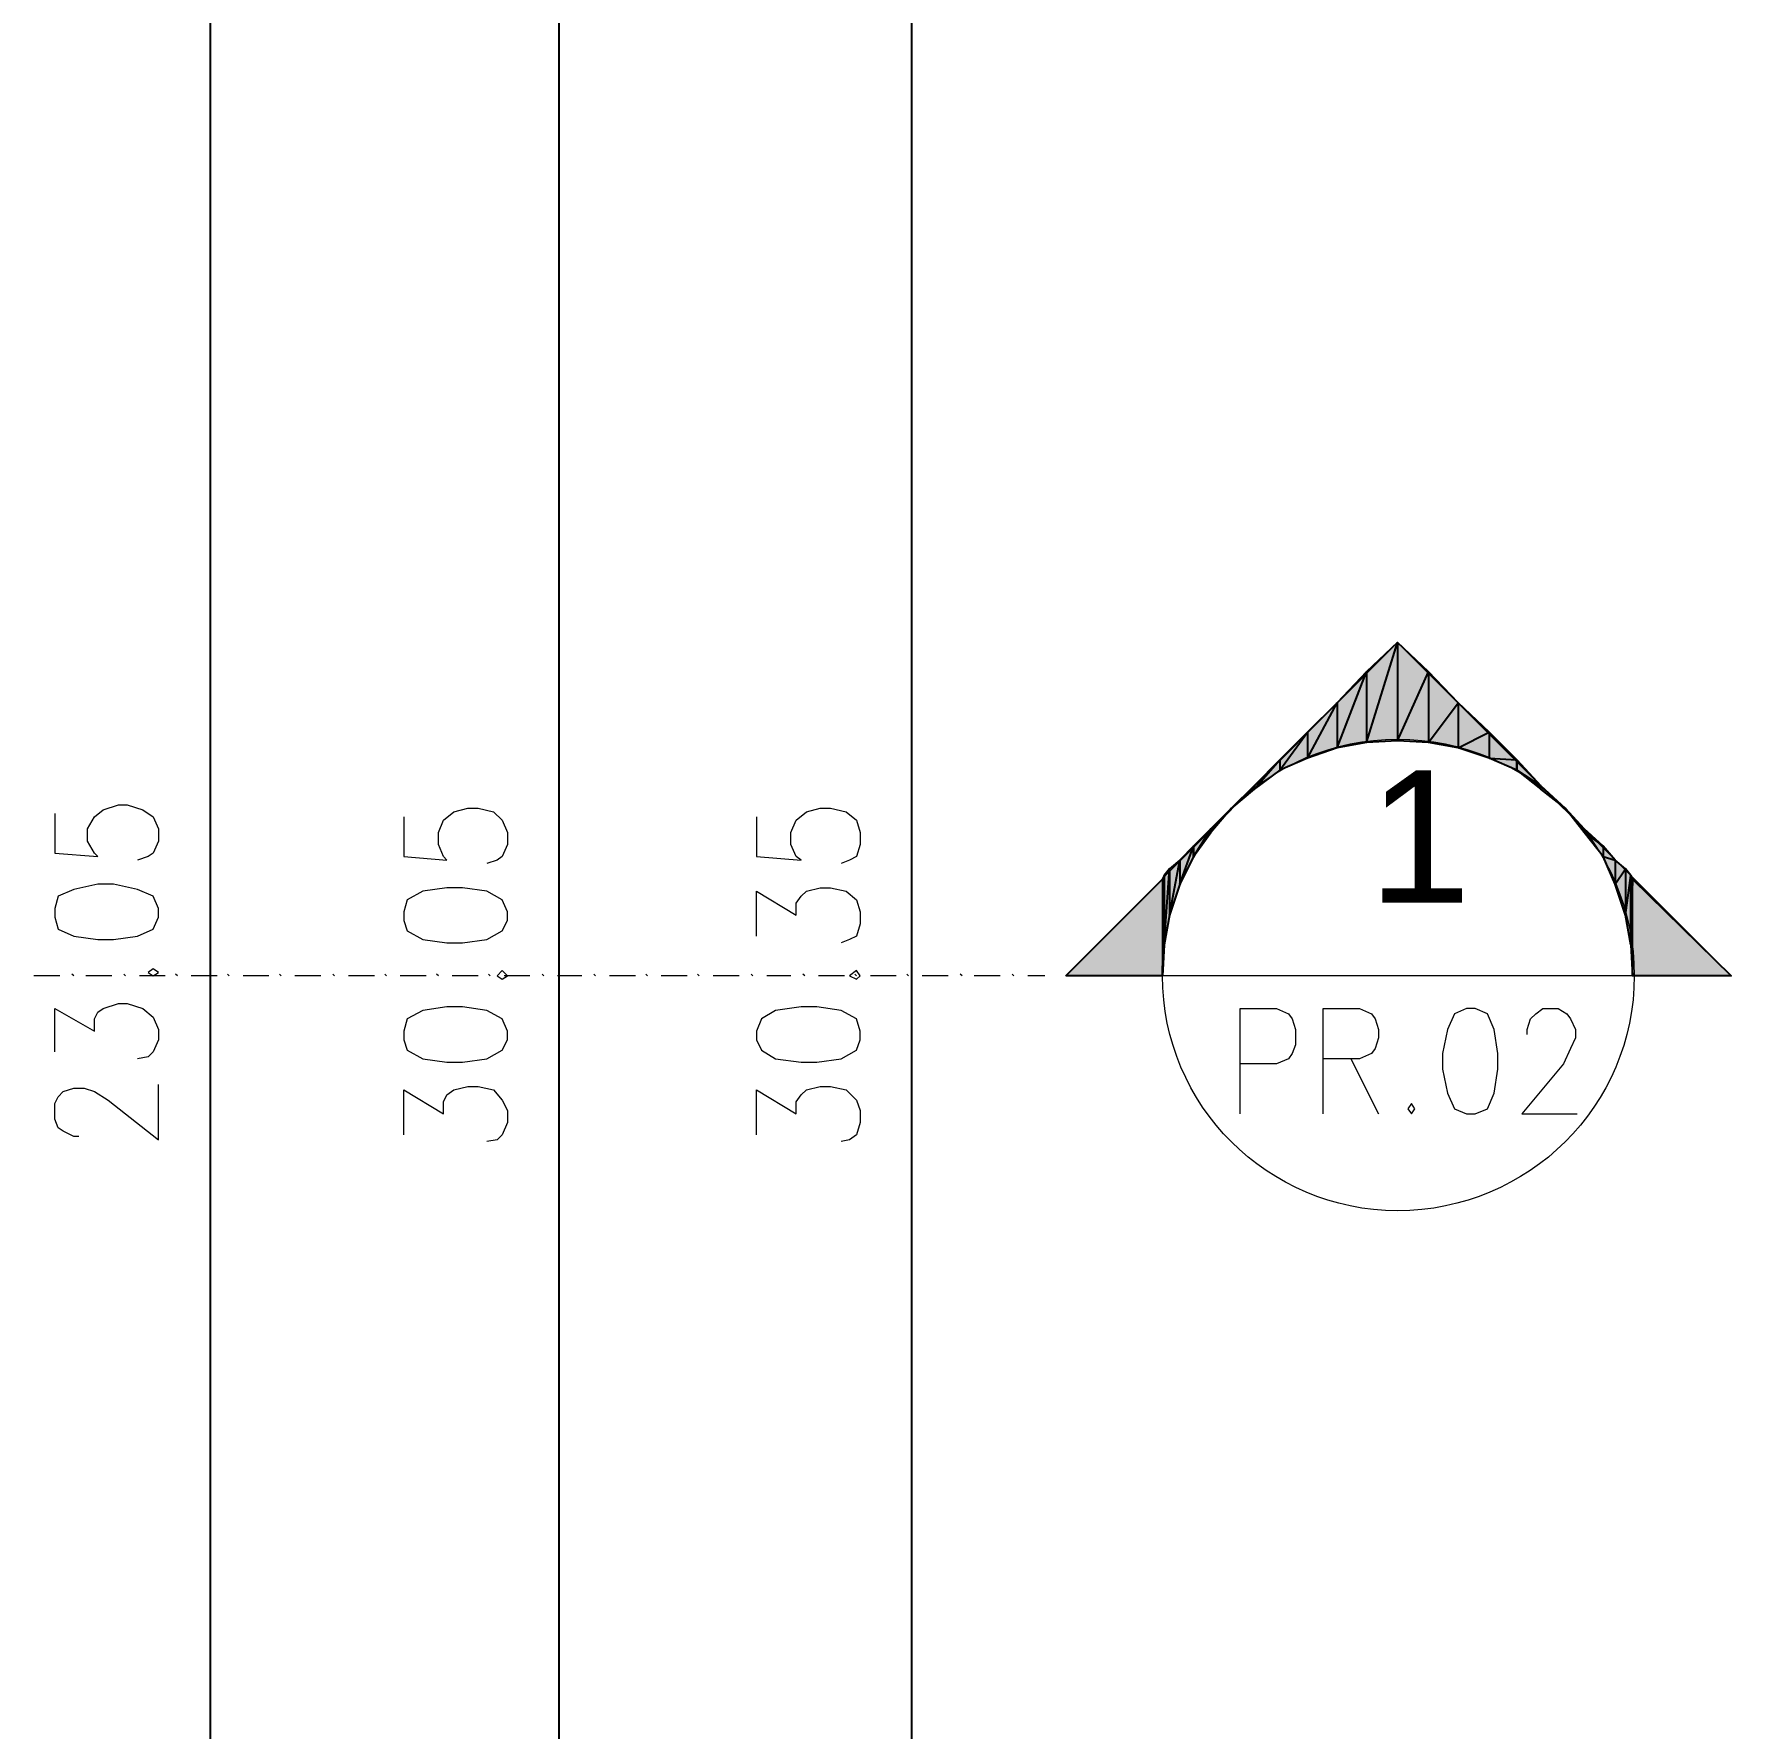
# Model space of a CAD drawing. Header units: millimetres. Extents: x 2928 to 3112, y 1220 to 1280.
# Drawn here: x 2986.519 to 2989.792, y 1250.755 to 1254.025 of the extents above; entities that cross this region are included whole.
import ezdxf

# ---------------------------------------------------------------- set-up
doc = ezdxf.new("R2010")
doc.units = ezdxf.units.MM
doc.styles.add('Arial$001', font='arial.ttf', dxfattribs={"height": 3.564})

msp = doc.modelspace()

# ---------------------------------------------------------------- hatches: boundary and pattern name
at = {"true_color": 0x000007}
h = msp.add_hatch(color=7, dxfattribs=at)
h.paths.add_polyline_path([(2989.08867, 1252.79379), (2989.08867, 1252.65712), (2989.14867, 1252.85045)])
h.paths.add_polyline_path([(2989.08867, 1252.65712), (2989.14867, 1252.85045), (2989.14867, 1252.66045)])
h = msp.add_hatch(color=7, dxfattribs=at)
h.paths.add_polyline_path([(2989.14867, 1252.85045), (2989.14867, 1252.66045), (2989.20867, 1252.79379)])
h.paths.add_polyline_path([(2989.14867, 1252.66045), (2989.20867, 1252.79379), (2989.20867, 1252.65712)])
h = msp.add_hatch(color=7, dxfattribs=at)
h.paths.add_polyline_path([(2989.032, 1252.73379), (2989.032, 1252.64712), (2989.08867, 1252.79379)])
h.paths.add_polyline_path([(2989.032, 1252.64712), (2989.08867, 1252.79379), (2989.08867, 1252.65712)])
h = msp.add_hatch(color=7, dxfattribs=at)
h.paths.add_polyline_path([(2989.20867, 1252.79379), (2989.20867, 1252.65712), (2989.26534, 1252.73379)])
h.paths.add_polyline_path([(2989.20867, 1252.65712), (2989.26534, 1252.73379), (2989.26534, 1252.64712)])
h = msp.add_hatch(color=7, dxfattribs=at)
h.paths.add_polyline_path([(2988.97533, 1252.67712), (2988.97533, 1252.62712), (2989.032, 1252.73379)])
h.paths.add_polyline_path([(2988.97533, 1252.62712), (2989.032, 1252.73379), (2989.032, 1252.64712)])
h = msp.add_hatch(color=7, dxfattribs=at)
h.paths.add_polyline_path([(2989.26534, 1252.73379), (2989.26534, 1252.64712), (2989.32534, 1252.67712)])
h.paths.add_polyline_path([(2989.26534, 1252.64712), (2989.32534, 1252.67712), (2989.32534, 1252.62712)])
h = msp.add_hatch(color=7, dxfattribs=at)
h.paths.add_polyline_path([(2988.922, 1252.62378), (2988.922, 1252.60378), (2988.97533, 1252.67712)])
h.paths.add_polyline_path([(2988.922, 1252.60378), (2988.97533, 1252.67712), (2988.97533, 1252.62712)])
h = msp.add_hatch(color=7, dxfattribs=at)
h.paths.add_polyline_path([(2989.32534, 1252.67712), (2989.32534, 1252.62712), (2989.37867, 1252.62378)])
h.paths.add_polyline_path([(2989.32534, 1252.62712), (2989.37867, 1252.62378), (2989.37867, 1252.60378)])
h = msp.add_hatch(color=7, dxfattribs=at)
h.paths.add_polyline_path([(2988.872, 1252.57378), (2988.872, 1252.56712), (2988.922, 1252.62378)])
h.paths.add_polyline_path([(2988.872, 1252.56712), (2988.922, 1252.62378), (2988.922, 1252.60378)])
for points in [[(2989.37867, 1252.60378), (2989.37867, 1252.62378), (2989.42534, 1252.57378)], [(2988.82866, 1252.53045), (2988.872, 1252.57378), (2988.872, 1252.56712)], [(2989.47201, 1252.53045), (2989.50867, 1252.49045), (2989.50867, 1252.48378)], [(2988.75533, 1252.43711), (2988.75533, 1252.45711), (2988.78866, 1252.49045)], [(2989.59867, 1252.26711), (2989.59867, 1252.40045), (2989.60201, 1252.39378)], [(2988.50866, 1252.20711), (2988.69533, 1252.39378), (2988.69533, 1252.20711)]]:
    msp.add_hatch(color=7, dxfattribs=at).paths.add_polyline_path(points)
h = msp.add_hatch(color=7, dxfattribs=at)
h.paths.add_polyline_path([(2989.37867, 1252.60378), (2989.42534, 1252.56712), (2989.42534, 1252.57378)])
h.paths.add_polyline_path([(2989.42534, 1252.56712), (2989.42534, 1252.57378), (2989.47201, 1252.53045)])
h = msp.add_hatch(color=7, dxfattribs=at)
h.paths.add_polyline_path([(2988.75533, 1252.43711), (2988.78866, 1252.48378), (2988.78866, 1252.49045)])
h.paths.add_polyline_path([(2988.78866, 1252.48378), (2988.78866, 1252.49045), (2988.82866, 1252.53045)])
h = msp.add_hatch(color=7, dxfattribs=at)
h.paths.add_polyline_path([(2989.50867, 1252.49045), (2989.50867, 1252.48378), (2989.54534, 1252.45711)])
h.paths.add_polyline_path([(2989.50867, 1252.48378), (2989.54534, 1252.45711), (2989.54534, 1252.43711)])
h = msp.add_hatch(color=7, dxfattribs=at)
h.paths.add_polyline_path([(2988.70866, 1252.41378), (2988.70866, 1252.32378), (2988.72866, 1252.43045)])
h.paths.add_polyline_path([(2988.70866, 1252.32378), (2988.72866, 1252.43045), (2988.72866, 1252.38378)])
h = msp.add_hatch(color=7, dxfattribs=at)
h.paths.add_polyline_path([(2988.72866, 1252.43045), (2988.72866, 1252.38378), (2988.75533, 1252.45711)])
h.paths.add_polyline_path([(2988.72866, 1252.38378), (2988.75533, 1252.45711), (2988.75533, 1252.43711)])
h = msp.add_hatch(color=7, dxfattribs=at)
h.paths.add_polyline_path([(2989.54534, 1252.45711), (2989.54534, 1252.43711), (2989.56867, 1252.43045)])
h.paths.add_polyline_path([(2989.54534, 1252.43711), (2989.56867, 1252.43045), (2989.56867, 1252.38378)])
h = msp.add_hatch(color=7, dxfattribs=at)
h.paths.add_polyline_path([(2989.56867, 1252.43045), (2989.56867, 1252.38378), (2989.58867, 1252.41378)])
h.paths.add_polyline_path([(2989.56867, 1252.38378), (2989.58867, 1252.41378), (2989.58867, 1252.32378)])
h = msp.add_hatch(color=7, dxfattribs=at)
h.paths.add_polyline_path([(2988.69533, 1252.39378), (2988.69533, 1252.20711), (2988.69866, 1252.40045)])
h.paths.add_polyline_path([(2988.69533, 1252.20711), (2988.69866, 1252.40045), (2988.69866, 1252.26711)])
h = msp.add_hatch(color=7, dxfattribs=at)
h.paths.add_polyline_path([(2988.69866, 1252.40045), (2988.69866, 1252.26711), (2988.70866, 1252.41378)])
h.paths.add_polyline_path([(2988.69866, 1252.26711), (2988.70866, 1252.41378), (2988.70866, 1252.32378)])
h = msp.add_hatch(color=7, dxfattribs=at)
h.paths.add_polyline_path([(2989.58867, 1252.41378), (2989.58867, 1252.32378), (2989.59867, 1252.40045)])
h.paths.add_polyline_path([(2989.58867, 1252.32378), (2989.59867, 1252.40045), (2989.59867, 1252.26711)])
h = msp.add_hatch(color=7, dxfattribs=at)
h.paths.add_polyline_path([(2989.59867, 1252.26711), (2989.60201, 1252.20711), (2989.60201, 1252.39378)])
h.paths.add_polyline_path([(2989.60201, 1252.20711), (2989.60201, 1252.39378), (2989.79201, 1252.20711)])

# ---------------------------------------------------------------- linework, layer by layer
msp.add_line((2986.85863, 1252.20711), (2986.85863, 1248.13955))
at = {"color": 253, "linetype": 'Continuous', "lineweight": -2, "true_color": 0x9a9a9a}
for points in [[(2988.21199, 1236.98689), (2988.21199, 1267.37066), (2988.21199, 1267.37066)], [(2987.53198, 1237.1369), (2987.53198, 1267.22066), (2987.53198, 1267.22066)], [(2986.85863, 1263.1906), (2986.85863, 1240.16027), (2986.85863, 1240.16027)]]:
    msp.add_lwpolyline(points, dxfattribs=at)
at = {"color": 7, "linetype": 'Continuous', "lineweight": 9, "true_color": 0x000007}
for points in [[(2989.79201, 1252.20711), (2988.50866, 1252.20711), (2989.14867, 1252.85045)], [(2986.55863, 1252.32045), (2986.5653, 1252.29711), (2986.5953, 1252.28378), (2986.64196, 1252.27711), (2986.67197, 1252.27711), (2986.71863, 1252.28378), (2986.74863, 1252.29711), (2986.75863, 1252.32045), (2986.75863, 1252.33711), (2986.74863, 1252.36045), (2986.71863, 1252.37378), (2986.67197, 1252.38378), (2986.64196, 1252.38378), (2986.5953, 1252.37378), (2986.5653, 1252.36045), (2986.55863, 1252.33711)], [(2987.23197, 1252.31378), (2987.23864, 1252.29378), (2987.26864, 1252.27711), (2987.31531, 1252.27045), (2987.34531, 1252.27045), (2987.39198, 1252.27711), (2987.42198, 1252.29378), (2987.43198, 1252.31378), (2987.43198, 1252.33045), (2987.42198, 1252.35378), (2987.39198, 1252.37045), (2987.34531, 1252.37711), (2987.31531, 1252.37711), (2987.26864, 1252.37045), (2987.23864, 1252.35378), (2987.23197, 1252.33045)], [(2986.73863, 1252.21378), (2986.74863, 1252.20711), (2986.75863, 1252.21378), (2986.74863, 1252.22044)], [(2987.41198, 1252.20711), (2987.42198, 1252.20044), (2987.43198, 1252.20711), (2987.42198, 1252.21711)], [(2988.09199, 1252.20711), (2988.10532, 1252.20044), (2988.11199, 1252.20711), (2988.10532, 1252.21711)], [(2987.23197, 1252.08378), (2987.23864, 1252.06378), (2987.26864, 1252.04711), (2987.31531, 1252.04044), (2987.34531, 1252.04044), (2987.39198, 1252.04711), (2987.42198, 1252.06378), (2987.43198, 1252.08378), (2987.43198, 1252.10044), (2987.42198, 1252.12378), (2987.39198, 1252.14044), (2987.34531, 1252.14711), (2987.31531, 1252.14711), (2987.26864, 1252.14044), (2987.23864, 1252.12378), (2987.23197, 1252.10044)], [(2987.91198, 1252.08378), (2987.92198, 1252.06378), (2987.94865, 1252.04711), (2987.99865, 1252.04044), (2988.02865, 1252.04044), (2988.07532, 1252.04711), (2988.10532, 1252.06378), (2988.11199, 1252.08378), (2988.11199, 1252.10044), (2988.10532, 1252.12378), (2988.07532, 1252.14044), (2988.02865, 1252.14711), (2987.99865, 1252.14711), (2987.94865, 1252.14044), (2987.92198, 1252.12378), (2987.91198, 1252.10044)], [(2989.282, 1252.14378), (2989.25867, 1252.13378), (2989.24534, 1252.10378), (2989.23534, 1252.05711), (2989.23534, 1252.02711), (2989.24534, 1251.98044), (2989.25867, 1251.95044), (2989.282, 1251.94044), (2989.29867, 1251.94044), (2989.322, 1251.95044), (2989.33534, 1251.98044), (2989.342, 1252.02711), (2989.342, 1252.05711), (2989.33534, 1252.10378), (2989.322, 1252.13378), (2989.29867, 1252.14378)], [(2989.17533, 1251.96044), (2989.16867, 1251.95044), (2989.17533, 1251.94044), (2989.182, 1251.95044)]]:
    msp.add_lwpolyline(points, close=True, dxfattribs=at)
at = {"color": 7, "linetype": 'Continuous', "lineweight": -2, "true_color": 0x000007}
for points in [[(2989.08867, 1252.79379), (2989.08867, 1252.65712), (2989.14867, 1252.85045)], [(2989.08867, 1252.65712), (2989.14867, 1252.85045), (2989.14867, 1252.66045)], [(2989.14867, 1252.85045), (2989.14867, 1252.66045), (2989.20867, 1252.79379)], [(2989.032, 1252.73379), (2989.032, 1252.64712), (2989.08867, 1252.79379)], [(2989.032, 1252.64712), (2989.08867, 1252.79379), (2989.08867, 1252.65712)], [(2989.14867, 1252.66045), (2989.20867, 1252.79379), (2989.20867, 1252.65712)], [(2989.20867, 1252.79379), (2989.20867, 1252.65712), (2989.26534, 1252.73379)], [(2988.97533, 1252.67712), (2988.97533, 1252.62712), (2989.032, 1252.73379)], [(2988.97533, 1252.62712), (2989.032, 1252.73379), (2989.032, 1252.64712)], [(2989.20867, 1252.65712), (2989.26534, 1252.73379), (2989.26534, 1252.64712)], [(2989.26534, 1252.73379), (2989.26534, 1252.64712), (2989.32534, 1252.67712)], [(2988.922, 1252.62378), (2988.922, 1252.60378), (2988.97533, 1252.67712)], [(2988.922, 1252.60378), (2988.97533, 1252.67712), (2988.97533, 1252.62712)], [(2989.26534, 1252.64712), (2989.32534, 1252.67712), (2989.32534, 1252.62712)], [(2989.32534, 1252.67712), (2989.32534, 1252.62712), (2989.37867, 1252.62378)], [(2989.32534, 1252.62712), (2989.37867, 1252.62378), (2989.37867, 1252.60378)], [(2988.872, 1252.57378), (2988.872, 1252.56712), (2988.922, 1252.62378)], [(2988.872, 1252.56712), (2988.922, 1252.62378), (2988.922, 1252.60378)], [(2989.37867, 1252.60378), (2989.37867, 1252.62378), (2989.42534, 1252.57378)], [(2989.37867, 1252.60378), (2989.42534, 1252.56712), (2989.42534, 1252.57378)], [(2988.82866, 1252.53045), (2988.872, 1252.57378), (2988.872, 1252.56712)], [(2989.42534, 1252.56712), (2989.42534, 1252.57378), (2989.47201, 1252.53045)], [(2988.78866, 1252.48378), (2988.78866, 1252.49045), (2988.82866, 1252.53045)], [(2989.47201, 1252.53045), (2989.50867, 1252.49045), (2989.50867, 1252.48378)], [(2988.75533, 1252.43711), (2988.78866, 1252.48378), (2988.78866, 1252.49045)], [(2988.75533, 1252.43711), (2988.75533, 1252.45711), (2988.78866, 1252.49045)], [(2989.50867, 1252.49045), (2989.50867, 1252.48378), (2989.54534, 1252.45711)], [(2989.50867, 1252.48378), (2989.54534, 1252.45711), (2989.54534, 1252.43711)], [(2988.70866, 1252.41378), (2988.70866, 1252.32378), (2988.72866, 1252.43045)], [(2988.70866, 1252.32378), (2988.72866, 1252.43045), (2988.72866, 1252.38378)], [(2988.72866, 1252.43045), (2988.72866, 1252.38378), (2988.75533, 1252.45711)], [(2988.72866, 1252.38378), (2988.75533, 1252.45711), (2988.75533, 1252.43711)], [(2989.54534, 1252.45711), (2989.54534, 1252.43711), (2989.56867, 1252.43045)], [(2989.54534, 1252.43711), (2989.56867, 1252.43045), (2989.56867, 1252.38378)], [(2989.56867, 1252.43045), (2989.56867, 1252.38378), (2989.58867, 1252.41378)], [(2988.69533, 1252.39378), (2988.69533, 1252.20711), (2988.69866, 1252.40045)], [(2988.69533, 1252.20711), (2988.69866, 1252.40045), (2988.69866, 1252.26711)], [(2988.69866, 1252.40045), (2988.69866, 1252.26711), (2988.70866, 1252.41378)], [(2988.69866, 1252.26711), (2988.70866, 1252.41378), (2988.70866, 1252.32378)], [(2989.56867, 1252.38378), (2989.58867, 1252.41378), (2989.58867, 1252.32378)], [(2989.58867, 1252.41378), (2989.58867, 1252.32378), (2989.59867, 1252.40045)], [(2989.58867, 1252.32378), (2989.59867, 1252.40045), (2989.59867, 1252.26711)], [(2989.59867, 1252.26711), (2989.59867, 1252.40045), (2989.60201, 1252.39378)], [(2988.50866, 1252.20711), (2988.69533, 1252.39378), (2988.69533, 1252.20711)], [(2989.59867, 1252.26711), (2989.60201, 1252.20711), (2989.60201, 1252.39378)], [(2989.60201, 1252.20711), (2989.60201, 1252.39378), (2989.79201, 1252.20711)]]:
    msp.add_lwpolyline(points, close=True, dxfattribs=at)
at = {"color": 7, "linetype": 'Continuous', "lineweight": 9, "true_color": 0x000007}
for points in [[(2986.55863, 1252.52045), (2986.55863, 1252.44378), (2986.64196, 1252.43711), (2986.6353, 1252.44378), (2986.62196, 1252.46711), (2986.62196, 1252.49045), (2986.6353, 1252.51378), (2986.65196, 1252.52712), (2986.68197, 1252.53712), (2986.69863, 1252.53712), (2986.72863, 1252.52712), (2986.74863, 1252.51378), (2986.75863, 1252.49045), (2986.75863, 1252.46711), (2986.74863, 1252.44378), (2986.73863, 1252.43711), (2986.71863, 1252.43045)], [(2987.23197, 1252.51378), (2987.23197, 1252.43711), (2987.31531, 1252.43045), (2987.30864, 1252.43711), (2987.29864, 1252.46045), (2987.29864, 1252.48378), (2987.30864, 1252.50712), (2987.32864, 1252.52378), (2987.35531, 1252.53045), (2987.37531, 1252.53045), (2987.40531, 1252.52378), (2987.42198, 1252.50712), (2987.43198, 1252.48378), (2987.43198, 1252.46045), (2987.42198, 1252.43711), (2987.41198, 1252.43045), (2987.39198, 1252.42378)], [(2987.91198, 1252.51378), (2987.91198, 1252.43711), (2987.99865, 1252.43045), (2987.98865, 1252.43711), (2987.97865, 1252.46045), (2987.97865, 1252.48378), (2987.98865, 1252.50712), (2988.00865, 1252.52378), (2988.03532, 1252.53045), (2988.05532, 1252.53045), (2988.08532, 1252.52378), (2988.10532, 1252.50712), (2988.11199, 1252.48378), (2988.11199, 1252.46045), (2988.10532, 1252.43711), (2988.09199, 1252.43045), (2988.07532, 1252.42378)], [(2987.91198, 1252.28378), (2987.91198, 1252.37045), (2987.98865, 1252.32378), (2987.98865, 1252.34711), (2987.99865, 1252.36045), (2988.00865, 1252.37045), (2988.03532, 1252.37711), (2988.05532, 1252.37711), (2988.08532, 1252.37045), (2988.10532, 1252.35378), (2988.11199, 1252.33045), (2988.11199, 1252.30711), (2988.10532, 1252.28378), (2988.09199, 1252.27711), (2988.07532, 1252.27045)], [(2986.56863, 1252.20711), (2986.51863, 1252.20711), (2986.51863, 1252.20711)], [(2986.5953, 1252.20711), (2986.59196, 1252.21044), (2986.59196, 1252.21044)], [(2986.66863, 1252.20711), (2986.61863, 1252.20711), (2986.61863, 1252.20711)], [(2986.6953, 1252.20711), (2986.69197, 1252.21044), (2986.69197, 1252.21044)], [(2986.77197, 1252.20711), (2986.72197, 1252.20711), (2986.72197, 1252.20711)], [(2986.7953, 1252.20711), (2986.79197, 1252.21044), (2986.79197, 1252.21044)], [(2986.87197, 1252.20711), (2986.82197, 1252.20711), (2986.82197, 1252.20711)], [(2986.8953, 1252.20711), (2986.89197, 1252.21044), (2986.89197, 1252.21044)], [(2986.97197, 1252.20711), (2986.92197, 1252.20711), (2986.92197, 1252.20711)], [(2986.9953, 1252.20711), (2986.99197, 1252.21044), (2986.99197, 1252.21044)], [(2987.07197, 1252.20711), (2987.02197, 1252.20711), (2987.02197, 1252.20711)], [(2987.09864, 1252.20711), (2987.0953, 1252.21044), (2987.0953, 1252.21044)], [(2987.17531, 1252.20711), (2987.1253, 1252.20711), (2987.1253, 1252.20711)], [(2987.19864, 1252.20711), (2987.19531, 1252.21044), (2987.19531, 1252.21044)], [(2987.27531, 1252.20711), (2987.22531, 1252.20711), (2987.22531, 1252.20711)], [(2987.29864, 1252.20711), (2987.29531, 1252.21044), (2987.29531, 1252.21044)], [(2987.37531, 1252.20711), (2987.32531, 1252.20711), (2987.32531, 1252.20711)], [(2987.39864, 1252.20711), (2987.39531, 1252.21044), (2987.39531, 1252.21044)], [(2987.47531, 1252.20711), (2987.42531, 1252.20711), (2987.42531, 1252.20711)], [(2987.50198, 1252.20711), (2987.49864, 1252.21044), (2987.49864, 1252.21044)], [(2987.57531, 1252.20711), (2987.52864, 1252.20711), (2987.52864, 1252.20711)], [(2987.60198, 1252.20711), (2987.59865, 1252.21044), (2987.59865, 1252.21044)], [(2987.67865, 1252.20711), (2987.62865, 1252.20711), (2987.62865, 1252.20711)], [(2987.70198, 1252.20711), (2987.69865, 1252.21044), (2987.69865, 1252.21044)], [(2987.77865, 1252.20711), (2987.72865, 1252.20711), (2987.72865, 1252.20711)], [(2987.80198, 1252.20711), (2987.79865, 1252.21044), (2987.79865, 1252.21044)], [(2987.87865, 1252.20711), (2987.82865, 1252.20711), (2987.82865, 1252.20711)], [(2987.90532, 1252.20711), (2987.90198, 1252.21044), (2987.90198, 1252.21044)], [(2987.97865, 1252.20711), (2987.93198, 1252.20711), (2987.93198, 1252.20711)], [(2988.00532, 1252.20711), (2988.00198, 1252.21044), (2988.00198, 1252.21044)], [(2988.08199, 1252.20711), (2988.03198, 1252.20711), (2988.03198, 1252.20711)], [(2988.10532, 1252.20711), (2988.10199, 1252.21044), (2988.10199, 1252.21044)], [(2988.18199, 1252.20711), (2988.13199, 1252.20711), (2988.13199, 1252.20711)], [(2988.20532, 1252.20711), (2988.20199, 1252.21044), (2988.20199, 1252.21044)], [(2988.28199, 1252.20711), (2988.23199, 1252.20711), (2988.23199, 1252.20711)], [(2988.30866, 1252.20711), (2988.30532, 1252.21044), (2988.30532, 1252.21044)], [(2988.38199, 1252.20711), (2988.33199, 1252.20711), (2988.33199, 1252.20711)], [(2988.40866, 1252.20711), (2988.40532, 1252.21044), (2988.40532, 1252.21044)], [(2988.46866, 1252.20711), (2988.43532, 1252.20711), (2988.43532, 1252.20711)], [(2986.55863, 1252.06044), (2986.55863, 1252.14378), (2986.6353, 1252.10044), (2986.6353, 1252.12378), (2986.64196, 1252.13711), (2986.65196, 1252.14378), (2986.68197, 1252.15378), (2986.69863, 1252.15378), (2986.72863, 1252.14378), (2986.74863, 1252.12711), (2986.75863, 1252.10378), (2986.75863, 1252.08378), (2986.74863, 1252.06044), (2986.73863, 1252.05044), (2986.71863, 1252.04711)], [(2988.84533, 1251.94044), (2988.84533, 1252.14378), (2988.91533, 1252.14378), (2988.93866, 1252.13378), (2988.94533, 1252.12378), (2988.952, 1252.10378), (2988.952, 1252.07378), (2988.94533, 1252.05711), (2988.93866, 1252.04711), (2988.91533, 1252.03711), (2988.84533, 1252.03711)], [(2989.00533, 1251.94044), (2989.00533, 1252.14378), (2989.07533, 1252.14378), (2989.09867, 1252.13378), (2989.10533, 1252.12378), (2989.112, 1252.10378), (2989.112, 1252.08711), (2989.10533, 1252.06711), (2989.09867, 1252.05711), (2989.07533, 1252.04711), (2989.00533, 1252.04711)], [(2989.39867, 1252.09378), (2989.39867, 1252.10378), (2989.40534, 1252.12378), (2989.41534, 1252.13378), (2989.42867, 1252.14378), (2989.45867, 1252.14378), (2989.47534, 1252.13378), (2989.48201, 1252.12378), (2989.49201, 1252.10378), (2989.49201, 1252.08711), (2989.48201, 1252.06711), (2989.46867, 1252.03711), (2989.38867, 1251.94044), (2989.49534, 1251.94044)], [(2989.05867, 1252.04711), (2989.112, 1251.94044), (2989.112, 1251.94044)], [(2986.6053, 1251.89711), (2986.5953, 1251.89711), (2986.5753, 1251.90711), (2986.5653, 1251.91377), (2986.55863, 1251.93044), (2986.55863, 1251.96044), (2986.5653, 1251.97377), (2986.5753, 1251.98377), (2986.5953, 1251.99044), (2986.6153, 1251.99044), (2986.6353, 1251.98377), (2986.66197, 1251.96711), (2986.75863, 1251.89044), (2986.75863, 1251.99711)], [(2987.23197, 1251.90044), (2987.23197, 1251.98711), (2987.30864, 1251.94044), (2987.30864, 1251.96377), (2987.31531, 1251.97711), (2987.32864, 1251.98711), (2987.35531, 1251.99377), (2987.37531, 1251.99377), (2987.40531, 1251.98711), (2987.42198, 1251.96711), (2987.43198, 1251.94711), (2987.43198, 1251.92377), (2987.42198, 1251.90044), (2987.41198, 1251.89044), (2987.39198, 1251.88711)], [(2987.91198, 1251.90044), (2987.91198, 1251.98711), (2987.98865, 1251.94044), (2987.98865, 1251.96377), (2987.99865, 1251.97711), (2988.00865, 1251.98711), (2988.03532, 1251.99377), (2988.05532, 1251.99377), (2988.08532, 1251.98711), (2988.10532, 1251.96711), (2988.11199, 1251.94711), (2988.11199, 1251.92377), (2988.10532, 1251.90044), (2988.09199, 1251.89044), (2988.07532, 1251.88711)]]:
    msp.add_lwpolyline(points, dxfattribs=at)
msp.add_open_spline([(2989.14867, 1252.66378), (2988.89866, 1252.66378), (2988.69533, 1252.46045), (2988.69533, 1252.20711), (2988.69533, 1252.20711), (2988.69533, 1251.95711), (2988.89866, 1251.75377), (2989.14867, 1251.75377), (2989.14867, 1251.75377), (2989.402, 1251.75377), (2989.60534, 1251.95711), (2989.60534, 1252.20711), (2989.60534, 1252.20711), (2989.60534, 1252.46045), (2989.402, 1252.66378), (2989.14867, 1252.66378)], degree=3, knots=[0, 0, 0, 0, 0.0625, 0.0625, 0.0625, 0.0625, 0.125, 0.125, 0.125, 0.125, 0.1875, 0.1875, 0.1875, 0.1875, 1, 1, 1, 1], dxfattribs=at)

# ---------------------------------------------------------------- texts
at = {"color": 7, "true_color": 0x000007, "style": 'Arial$001'}
msp.add_text('1', height=0.25514, dxfattribs=at).set_placement((2989.092, 1252.34835))

doc.saveas('drawing.dxf')
